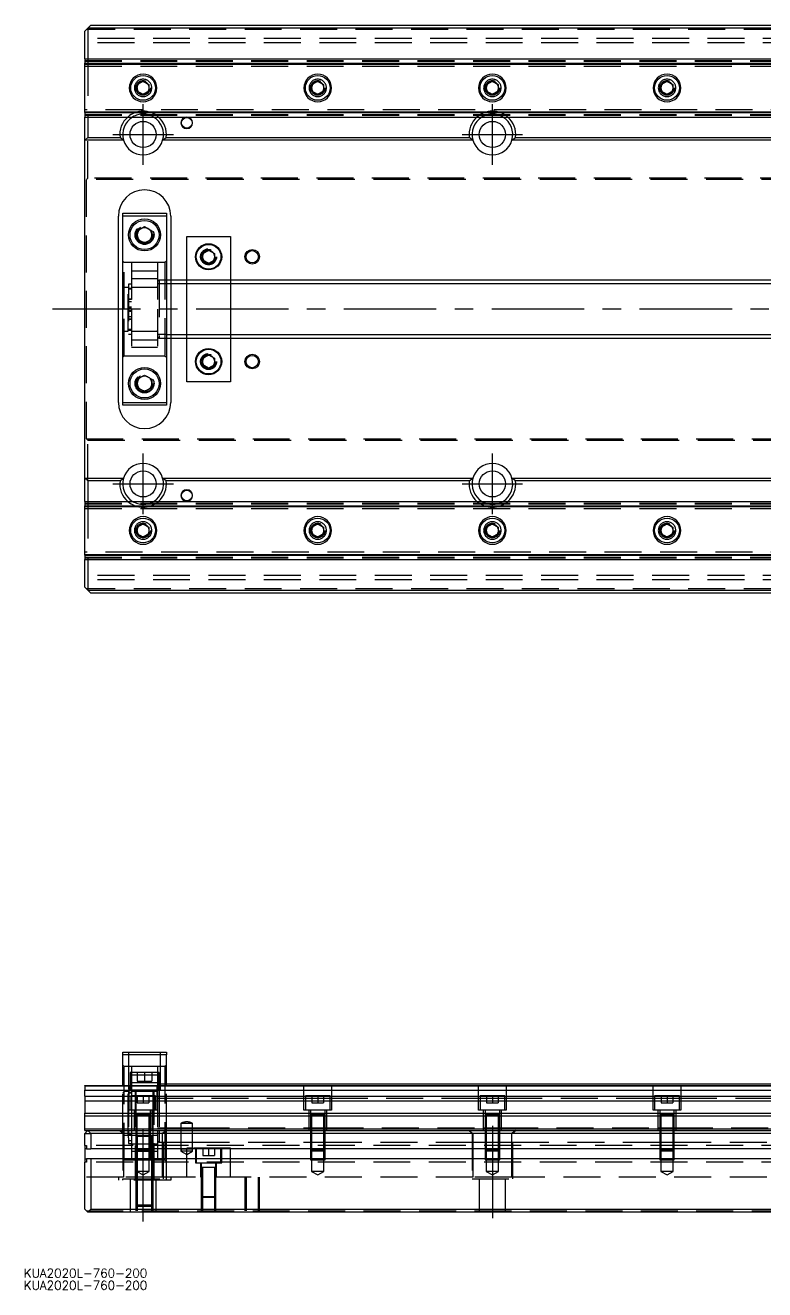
# Model space of a CAD drawing. Extents: x -20 to 1009, y -337 to 120.
# Drawn here: x -20.5 to 233.6, y -336.7 to 97.5 of the extents above; entities that cross this region are included whole.
import ezdxf

# ---------------------------------------------------------------- set-up
doc = ezdxf.new("R2010")
doc.units = 0
doc.linetypes.add('CENTER', pattern=[50.8, 31.75, -6.35, 6.35, -6.35])
doc.linetypes.add('DASHED', pattern=[19.05, 12.7, -6.35])
doc.layers.get('0').update_dxf_attribs({"linetype": 'CONTINUOUS'})
doc.layers.add('CENTER', color=1, linetype='CENTER')
doc.styles.get("Standard").update_dxf_attribs({"font": 'txt.shx', "height": 3, "bigfont": 'bigfont.shx'})

# ---------------------------------------------------------------- blocks, each defined once
blk = doc.blocks.new('*U2')
at = {"color": 7, "linetype": 'CONTINUOUS'}
blk.add_text('KUA2020L-760-200', height=3, dxfattribs=at).set_placement((-20.99, -336.75))
blk = doc.blocks.new('*U3')
at = {"color": 7, "linetype": 'CONTINUOUS'}
blk.add_text('KUA2020L-760-200', height=3, dxfattribs=at).set_placement((-20.99, -332.55))

msp = doc.modelspace()

# ---------------------------------------------------------------- linework, layer by layer
at = {"color": 7, "linetype": 'CONTINUOUS'}
for p, q in [((1, 96.5), (0, 95.5)), ((2, 97.5), (1, 96.5)), ((1, 96.5), (1, 86)), ((280, 96.5), (1, 96.5)), ((2, 97.5), (280, 97.5)), ((0, 86), (0, 95.5)), ((0, 86), (0, 84.48)), ((0, 86), (280, 86)), ((0, 84.2), (0, 84.48)), ((0, 84.48), (278.73, 84.48)), ((0, 67.8), (0, 84.2)), ((0, 84.2), (278.05, 84.2)), ((18, 77.15), (20, 78.31)), ((20, 78.31), (22, 77.15)), ((78, 77.15), (80, 78.31)), ((80, 78.31), (82, 77.15)), ((138, 77.15), (140, 78.31)), ((140, 78.31), (142, 77.15)), ((198, 77.15), (200, 78.31)), ((200, 78.31), (202, 77.15)), ((18, 74.85), (18, 77.15)), ((20, 73.69), (18, 74.85)), ((22, 74.85), (20, 73.69)), ((22, 77.15), (22, 74.85)), ((78, 74.85), (78, 77.15)), ((80, 73.69), (78, 74.85)), ((82, 74.85), (80, 73.69)), ((82, 77.15), (82, 74.85)), ((138, 74.85), (138, 77.15)), ((140, 73.69), (138, 74.85)), ((142, 74.85), (140, 73.69)), ((142, 77.15), (142, 74.85)), ((198, 74.85), (198, 77.15)), ((200, 73.69), (198, 74.85)), ((202, 74.85), (200, 73.69)), ((202, 77.15), (202, 74.85)), ((0, 67.52), (0, 67.8)), ((0, 67.8), (280, 67.8)), ((0, 67.52), (0, 66)), ((0, 67.52), (280, 67.52)), ((0, 58), (0, 66)), ((0, 66), (280, 66)), ((1, 66), (1, 59)), ((0, 58), (1, 59)), ((0, -58), (0, 58)), ((13.29, 58), (0, 58)), ((1, 59), (12.06, 59)), ((13.29, 58), (12.06, 59)), ((26.71, 58), (27.94, 59)), ((133.29, 58), (26.71, 58)), ((27.94, 59), (132.06, 59)), ((133.29, 58), (132.06, 59)), ((146.71, 58), (147.94, 59)), ((253.29, 58), (146.71, 58)), ((147.94, 59), (252.06, 59)), ((11.5, -32), (11.5, 32)), ((13, 32), (13, 33)), ((13, 33), (28, 33)), ((28, 32), (13, 32)), ((13, -32), (13, 32)), ((28, 33), (28, 32)), ((28, 32), (28, -32)), ((29.5, 32), (29.5, 10)), ((18, 26.94), (20.5, 28.39)), ((18, 24.06), (18, 26.94)), ((20.5, 28.39), (23, 26.94)), ((23, 26.94), (23, 24.06)), ((20.5, 22.61), (18, 24.06)), ((23, 24.06), (20.5, 22.61)), ((35, 25), (50, 25)), ((35, 10), (35, 25)), ((50, 25), (50, 10)), ((40.5, 19.15), (42.5, 20.31)), ((40.5, 16.85), (40.5, 19.15)), ((42.5, 20.31), (44.5, 19.15)), ((44.5, 19.15), (44.5, 16.85)), ((42.5, 15.69), (40.5, 16.85)), ((44.5, 16.85), (42.5, 15.69)), ((280, 10), (28, 10)), ((28, -10), (280, -10)), ((29.5, -10), (29.5, -32)), ((35, -25), (35, -10)), ((50, -10), (50, -25)), ((40.5, -16.85), (42.5, -15.69)), ((40.5, -19.15), (40.5, -16.85)), ((42.5, -15.69), (44.5, -16.85)), ((44.5, -16.85), (44.5, -19.15)), ((42.5, -20.31), (40.5, -19.15)), ((44.5, -19.15), (42.5, -20.31)), ((18, -24.06), (20.5, -22.61)), ((18, -26.94), (18, -24.06)), ((20.5, -22.61), (23, -24.06)), ((23, -24.06), (23, -26.94)), ((50, -25), (35, -25)), ((20.5, -28.39), (18, -26.94)), ((23, -26.94), (20.5, -28.39)), ((13, -33), (13, -32)), ((13, -32), (28, -32)), ((28, -33), (13, -33)), ((28, -32), (28, -33)), ((0, -58), (13.29, -58)), ((1, -59), (0, -58)), ((0, -66), (0, -58)), ((12.06, -59), (1, -59)), ((1, -59), (1, -66)), ((12.06, -59), (13.29, -58)), ((26.71, -58), (133.29, -58)), ((27.94, -59), (26.71, -58)), ((132.06, -59), (27.94, -59)), ((132.06, -59), (133.29, -58)), ((146.71, -58), (253.29, -58)), ((147.94, -59), (146.71, -58)), ((252.06, -59), (147.94, -59)), ((0, -66), (0, -67.52)), ((0, -66), (280, -66)), ((0, -67.8), (0, -67.52)), ((0, -67.52), (280, -67.52)), ((0, -84.2), (0, -67.8)), ((0, -67.8), (280, -67.8)), ((18, -74.85), (20, -73.69)), ((20, -73.69), (22, -74.85)), ((78, -74.85), (80, -73.69)), ((80, -73.69), (82, -74.85)), ((138, -74.85), (140, -73.69)), ((140, -73.69), (142, -74.85)), ((198, -74.85), (200, -73.69)), ((200, -73.69), (202, -74.85)), ((18, -77.15), (18, -74.85)), ((20, -78.31), (18, -77.15)), ((22, -77.15), (20, -78.31)), ((22, -74.85), (22, -77.15)), ((78, -77.15), (78, -74.85)), ((80, -78.31), (78, -77.15)), ((82, -77.15), (80, -78.31)), ((82, -74.85), (82, -77.15)), ((138, -77.15), (138, -74.85)), ((140, -78.31), (138, -77.15)), ((142, -77.15), (140, -78.31)), ((142, -74.85), (142, -77.15)), ((198, -77.15), (198, -74.85)), ((200, -78.31), (198, -77.15)), ((202, -77.15), (200, -78.31)), ((202, -74.85), (202, -77.15)), ((0, -84.48), (0, -84.2)), ((0, -84.2), (278.05, -84.2)), ((0, -84.48), (0, -86)), ((0, -84.48), (278.73, -84.48)), ((0, -95.5), (0, -86)), ((0, -86), (280, -86)), ((1, -86), (1, -96.5)), ((0, -95.5), (1, -96.5)), ((1, -96.5), (2, -97.5)), ((1, -96.5), (280, -96.5)), ((280, -97.5), (2, -97.5)), ((13, -256.12), (13, -255.12)), ((13, -255.12), (28, -255.12)), ((13, -266.62), (13, -256.12)), ((28, -256.12), (13, -256.12)), ((28, -255.12), (28, -256.12)), ((28, -266.62), (28, -256.12)), ((0, -266.78), (0, -266.62)), ((0, -266.62), (286.5, -266.62)), ((0, -266.78), (286.5, -266.78)), ((0, -266.78), (0, -268.18)), ((0, -268.18), (286.5, -268.18)), ((0, -270.26), (0, -268.18)), ((286.5, -266.12), (28, -266.12)), ((0, -270.26), (286.5, -270.26)), ((0, -270.26), (0, -271.88)), ((0, -271.88), (0, -276.17)), ((0, -271.88), (286.5, -271.88)), ((0, -276.17), (286.5, -276.17)), ((0, -277.02), (0, -276.17)), ((0, -281.52), (0, -277.02)), ((0, -277.02), (760, -277.02)), ((0, -281.52), (760, -281.52)), ((0, -282.12), (0, -281.52)), ((0, -283.12), (1, -282.12)), ((0, -282.12), (1, -282.12)), ((1, -282.12), (759, -282.12)), ((1, -282.12), (2, -283.12)), ((0, -287.27), (0, -283.12)), ((758, -283.12), (2, -283.12)), ((2, -283.12), (2, -288.42)), ((0, -287.27), (0, -288.42)), ((0, -287.27), (0.5, -287.27)), ((0, -288.42), (0, -291.82)), ((0.5, -288.42), (0, -288.42)), ((0.5, -287.27), (0.5, -288.42)), ((0.5, -288.42), (2, -288.42)), ((758, -288.42), (2, -288.42)), ((0, -291.82), (0, -292.97)), ((0, -291.82), (0.5, -291.82)), ((0.5, -292.97), (0, -292.97)), ((0, -309.12), (0, -292.97)), ((2, -291.82), (0.5, -291.82)), ((0.5, -291.82), (0.5, -292.97)), ((758, -291.82), (2, -291.82)), ((2, -291.82), (2, -309.12)), ((1, -310.12), (0, -309.12)), ((2, -309.12), (1, -310.12)), ((759, -310.12), (1, -310.12)), ((2, -309.12), (758, -309.12))]:
    msp.add_line(p, q, dxfattribs=at)
at = {"color": 3, "linetype": 'DASHED'}
for p, q in [((296.2, 96), (0.5, 96)), ((760, 93), (0, 93)), ((760, 91.5), (0, 91.5)), ((0, 85.4), (760, 85.4)), ((0, 85.15), (280, 85.15)), ((0, 84.42), (286.5, 84.42)), ((0, 83.5), (286.5, 83.5)), ((1, 86), (1, 66)), ((17.5, 76), (17.53, 76.37)), ((77.5, 76), (77.53, 76.37)), ((137.5, 76), (137.53, 76.37)), ((197.5, 76), (197.53, 76.41)), ((286.5, 68.5), (0, 68.5)), ((0, 67.58), (286.5, 67.58)), ((0, 66.85), (280, 66.85)), ((0, 66.6), (760, 66.6)), ((1, 45), (1, 59)), ((1, 45), (0.5, 44.5)), ((759.5, 44.5), (0.5, 44.5)), ((0.5, -44.5), (0.5, 44.5)), ((759, 45), (1, 45)), ((23.48, 25.86), (23.5, 25.5)), ((40, 18), (40.02, 18.3)), ((13.5, 16), (13, 16.5)), ((16, 16), (13.5, 16)), ((13.5, 0), (13.5, 16)), ((25, 16), (16, 16)), ((16, 16), (16, 0)), ((27.5, 16), (25, 16)), ((25, 16), (25, 0)), ((28, 16.5), (27.5, 16)), ((27.5, 16), (27.5, -16)), ((25, 13.02), (16, 13.02)), ((25, 10.47), (16, 10.47)), ((25.5, 10), (25, 9.5)), ((28, 8.75), (25, 8.75)), ((28, 10), (25.5, 10)), ((25.5, 10), (25.5, -10)), ((29.5, 10), (29.5, 5)), ((35, 5), (35, 10)), ((50, 10), (50, 5)), ((13.5, 7.5), (13, 7)), ((14.85, 7.5), (13.5, 7.5)), ((14.85, -7.5), (14.85, 7.5)), ((15, 7.15), (14.85, 7.15)), ((16, 8.55), (15, 8.55)), ((15, 8.55), (15, -8.55)), ((16, 7.15), (15, 7.15)), ((16, 6.9), (15, 6.9)), ((24.7, 7.5), (16, 7.5)), ((25, 7.5), (24.7, 7.5)), ((29.5, 5), (29.5, -5)), ((35, -5), (35, 5)), ((50, 5), (50, -5)), ((13.5, -16), (13.5, 0)), ((16, 3.4), (15, 3.4)), ((15, 3.4), (16, 3.4)), ((16, 2.55), (15, 2.55)), ((15, 0.85), (16, 0.85)), ((15, 0.42), (16, 0.42)), ((16, 0), (16, -16)), ((25, 0), (25, -16)), ((15, -0.43), (16, -0.43)), ((16, -0.85), (15, -0.85)), ((15, -2.55), (16, -2.55)), ((15, -3.4), (16, -3.4)), ((16, -3.4), (15, -3.4)), ((13, -7), (13.5, -7.5)), ((13.5, -7.5), (14.85, -7.5)), ((14.85, -7.15), (15, -7.15)), ((15, -6.9), (16, -6.9)), ((15, -7.15), (16, -7.15)), ((15, -8.55), (16, -8.55)), ((16, -7.5), (24.7, -7.5)), ((24.7, -7.5), (25, -7.5)), ((29.5, -5), (29.5, -10)), ((35, -10), (35, -5)), ((50, -5), (50, -10)), ((16, -10.47), (25, -10.47)), ((16, -13.03), (25, -13.03)), ((28, -8.75), (25, -8.75)), ((25, -9.5), (25.5, -10)), ((25.5, -10), (28, -10)), ((13, -16.5), (13.5, -16)), ((13.5, -16), (16, -16)), ((16, -16), (25, -16)), ((25, -16), (27.5, -16)), ((27.5, -16), (28, -16.5)), ((40, -18), (40.02, -17.7)), ((17.5, -25.5), (17.52, -25.15)), ((0.5, -44.5), (759.5, -44.5)), ((0.5, -44.5), (1, -45)), ((1, -59), (1, -45)), ((1, -45), (759, -45)), ((0, -66.6), (760, -66.6)), ((0, -66.85), (280, -66.85)), ((0, -67.58), (286.5, -67.58)), ((0, -68.5), (286.5, -68.5)), ((1, -66), (1, -86)), ((17.5, -76), (17.53, -75.59)), ((77.5, -76), (77.53, -75.59)), ((137.5, -76), (137.53, -75.59)), ((197.5, -76), (197.53, -75.59)), ((286.5, -83.5), (0, -83.5)), ((0, -84.42), (286.5, -84.42)), ((0, -85.15), (280, -85.15)), ((0, -85.4), (760, -85.4)), ((760, -91.5), (0, -91.5)), ((760, -93), (0, -93)), ((296.2, -96), (0.5, -96)), ((15, -255.12), (15, -268.12)), ((26, -268.12), (26, -255.12)), ((13.5, -260.12), (13, -259.62)), ((16, -260.12), (13.5, -260.12)), ((13.5, -292.12), (13.5, -260.12)), ((25, -260.12), (16, -260.12)), ((16, -260.12), (16, -262.12)), ((27.5, -260.12), (25, -260.12)), ((25, -260.12), (25, -262.12)), ((28, -259.62), (27.5, -260.12)), ((27.5, -260.12), (27.5, -292.12)), ((15.5, -262.12), (15.5, -266.62)), ((25.5, -262.12), (15.5, -262.12)), ((16, -262.12), (16, -266.62)), ((25, -263.09), (16, -263.09)), ((18, -262.12), (18, -265.12)), ((20.5, -262.12), (20.5, -265.12)), ((23, -262.12), (23, -265.12)), ((25, -262.12), (25, -266.62)), ((25.5, -266.62), (25.5, -262.12)), ((13, -282.12), (13, -266.62)), ((13.5, -268.62), (13, -269.12)), ((14.85, -268.62), (13.5, -268.62)), ((14.85, -282.12), (14.85, -268.62)), ((15, -268.97), (14.85, -268.97)), ((15.25, -267.02), (15, -267.02)), ((15, -268.12), (26, -268.12)), ((15, -268.12), (15, -282.12)), ((15.25, -268.97), (15, -268.97)), ((16, -269.22), (15, -269.22)), ((15.25, -275.12), (15.25, -266.62)), ((15.5, -267.02), (15.25, -267.02)), ((16, -268.97), (15.25, -268.97)), ((15.5, -266.62), (15.5, -268.12)), ((16, -267.02), (15.5, -267.02)), ((25, -265.64), (16, -265.64)), ((16, -266.62), (16, -268.12)), ((16, -268.12), (16, -270.12)), ((17.5, -268.62), (16, -268.62)), ((17.25, -268.12), (17.25, -299.12)), ((17.5, -268.12), (17.5, -270.12)), ((23.5, -268.62), (17.5, -268.62)), ((18, -265.12), (20.5, -265.12)), ((20.5, -265.12), (23, -265.12)), ((23.5, -270.12), (23.5, -268.12)), ((24.7, -268.62), (23.5, -268.62)), ((23.75, -299.12), (23.75, -268.12)), ((25, -268.62), (24.7, -268.62)), ((24.75, -266.62), (24.75, -275.12)), ((25.5, -266.12), (25, -266.62)), ((25, -266.62), (25, -268.12)), ((25, -268.12), (25, -282.12)), ((28, -266.12), (25.5, -266.12)), ((25.5, -268.12), (25.5, -266.62)), ((25.5, -268.12), (25.5, -282.12)), ((28, -282.12), (28, -266.62)), ((75.25, -275.12), (75.25, -266.62)), ((84.75, -266.62), (84.75, -275.12)), ((135.25, -275.12), (135.25, -266.62)), ((144.75, -266.62), (144.75, -275.12)), ((195.25, -275.12), (195.25, -266.62)), ((204.75, -266.62), (204.75, -275.12)), ((15.75, -270.12), (15.75, -275.12)), ((24.25, -270.12), (15.75, -270.12)), ((16, -270.12), (16, -275.12)), ((17.5, -270.12), (17.5, -275.12)), ((18, -270.12), (18, -272.62)), ((18, -272.62), (20, -272.62)), ((20, -270.12), (20, -272.62)), ((20, -272.62), (22, -272.62)), ((22, -270.12), (22, -272.62)), ((23.5, -275.12), (23.5, -270.12)), ((24.25, -275.12), (24.25, -270.12)), ((28, -271.12), (25, -271.12)), ((75.25, -271.12), (28, -271.12)), ((75.75, -271.12), (75.25, -271.12)), ((75.75, -270.12), (75.75, -275.12)), ((84.25, -270.12), (75.75, -270.12)), ((84.25, -271.12), (75.75, -271.12)), ((78, -270.12), (78, -272.62)), ((78, -272.62), (80, -272.62)), ((80, -270.12), (80, -272.62)), ((80, -272.62), (82, -272.62)), ((82, -270.12), (82, -272.62)), ((84.25, -275.12), (84.25, -270.12)), ((84.75, -271.12), (84.25, -271.12)), ((135.25, -271.12), (84.75, -271.12)), ((135.75, -271.12), (135.25, -271.12)), ((135.75, -270.12), (135.75, -275.12)), ((144.25, -270.12), (135.75, -270.12)), ((144.25, -271.12), (135.75, -271.12)), ((138, -270.12), (138, -272.62)), ((138, -272.62), (140, -272.62)), ((140, -270.12), (140, -272.62)), ((140, -272.62), (142, -272.62)), ((142, -270.12), (142, -272.62)), ((144.25, -275.12), (144.25, -270.12)), ((144.75, -271.12), (144.25, -271.12)), ((195.25, -271.12), (144.75, -271.12)), ((195.75, -271.12), (195.25, -271.12)), ((195.75, -270.12), (195.75, -275.12)), ((204.25, -270.12), (195.75, -270.12)), ((204.25, -271.12), (195.75, -271.12)), ((198, -270.12), (198, -272.62)), ((198, -272.62), (200, -272.62)), ((200, -270.12), (200, -272.62)), ((200, -272.62), (202, -272.62)), ((202, -270.12), (202, -272.62)), ((204.25, -275.12), (204.25, -270.12)), ((204.75, -271.12), (204.25, -271.12)), ((255.25, -271.12), (204.75, -271.12)), ((24.75, -275.12), (15.25, -275.12)), ((16, -275.12), (16, -282.12)), ((17, -282.12), (17, -275.12)), ((17.5, -275.12), (17.5, -276.72)), ((17.5, -276.71), (17.5, -276.72)), ((22.5, -276.72), (17.5, -276.72)), ((22.5, -276.72), (17.5, -276.72)), ((17.5, -276.72), (17.5, -282.12)), ((17.5, -276.72), (17.5, -276.72)), ((17.9, -276.72), (17.9, -282.12)), ((22.1, -282.12), (22.1, -276.72)), ((22.5, -276.72), (22.5, -275.12)), ((22.5, -276.72), (22.5, -276.71)), ((22.5, -282.12), (22.5, -276.72)), ((22.5, -276.72), (22.5, -276.72)), ((23, -275.12), (23, -282.12)), ((23.5, -282.12), (23.5, -275.12)), ((84.75, -275.12), (75.25, -275.12)), ((77, -282.12), (77, -275.12)), ((77.5, -275.12), (77.5, -276.72)), ((77.5, -276.71), (77.5, -276.72)), ((82.5, -276.72), (77.5, -276.72)), ((82.5, -276.72), (77.5, -276.72)), ((82.5, -276.72), (77.5, -276.72)), ((77.5, -276.72), (77.5, -282.12)), ((77.5, -276.72), (77.5, -276.72)), ((77.9, -276.72), (77.9, -282.12)), ((82.1, -282.12), (82.1, -276.72)), ((82.5, -276.72), (82.5, -275.12)), ((82.5, -276.72), (82.5, -276.71)), ((82.5, -282.12), (82.5, -276.72)), ((82.5, -276.72), (82.5, -276.72)), ((83, -275.12), (83, -282.12)), ((144.75, -275.12), (135.25, -275.12)), ((137, -282.12), (137, -275.12)), ((137.5, -275.12), (137.5, -276.72)), ((137.5, -276.71), (137.5, -276.72)), ((142.5, -276.72), (137.5, -276.72)), ((137.5, -276.72), (137.5, -282.12)), ((137.5, -276.72), (137.5, -276.72)), ((137.9, -276.72), (137.9, -282.12)), ((142.1, -282.12), (142.1, -276.72)), ((142.5, -276.72), (142.5, -275.12)), ((142.5, -276.72), (142.5, -276.71)), ((142.5, -282.12), (142.5, -276.72)), ((142.5, -276.72), (142.5, -276.72)), ((143, -275.12), (143, -282.12)), ((204.75, -275.12), (195.25, -275.12)), ((197, -282.12), (197, -275.12)), ((197.5, -275.12), (197.5, -276.72)), ((197.5, -276.71), (197.5, -276.72)), ((202.5, -276.72), (197.5, -276.72)), ((202.5, -276.72), (197.5, -276.72)), ((197.5, -276.72), (197.5, -282.12)), ((197.5, -276.72), (197.5, -276.72)), ((197.9, -276.72), (197.9, -282.12)), ((202.1, -282.12), (202.1, -276.72)), ((202.5, -276.72), (202.5, -275.12)), ((202.5, -276.72), (202.5, -276.71)), ((202.5, -282.12), (202.5, -276.72)), ((202.5, -276.72), (202.5, -276.72)), ((203, -275.12), (203, -282.12)), ((12, -282.12), (13, -283.12)), ((12.06, -282.12), (13.29, -283.12)), ((13, -282.89), (13, -282.12)), ((14.85, -283.62), (14.85, -282.12)), ((15, -282.12), (15, -282.99)), ((16, -282.12), (16, -288.42)), ((17.5, -282.12), (17.5, -288.42)), ((17.5, -282.12), (17.5, -288.42)), ((17.9, -282.12), (17.9, -288.42)), ((22.1, -288.42), (22.1, -282.12)), ((22.5, -288.42), (22.5, -282.12)), ((22.5, -288.42), (22.5, -282.12)), ((23.5, -284.12), (23.5, -282.12)), ((25, -281.12), (28, -281.12)), ((25, -282.12), (25, -288.42)), ((25.5, -282.12), (25.5, -286.12)), ((27.94, -282.12), (26.71, -283.12)), ((27, -283.12), (28, -282.12)), ((28, -281.12), (33, -281.12)), ((28, -288.42), (28, -282.12)), ((33, -279.62), (33, -282.12)), ((37, -279.62), (33, -279.62)), ((33, -281.12), (37, -281.12)), ((33, -282.12), (33, -288.42)), ((35.06, -279.12), (34.94, -279.12)), ((37, -282.12), (37, -279.62)), ((37, -281.12), (77, -281.12)), ((37, -288.42), (37, -282.12)), ((77, -281.12), (77.5, -281.12)), ((77.5, -281.12), (77.9, -281.12)), ((77.5, -282.12), (77.5, -288.42)), ((77.5, -282.12), (77.5, -288.42)), ((77.9, -281.12), (82.1, -281.12)), ((77.9, -282.12), (77.9, -288.42)), ((82.1, -281.12), (82.5, -281.12)), ((82.1, -288.42), (82.1, -282.12)), ((82.5, -281.12), (83, -281.12)), ((82.5, -288.42), (82.5, -282.12)), ((82.5, -288.42), (82.5, -282.12)), ((83, -281.12), (137, -281.12)), ((132, -282.12), (133, -283.12)), ((132.06, -282.12), (133.29, -283.12)), ((137, -281.12), (137.5, -281.12)), ((137.5, -281.12), (137.9, -281.12)), ((137.5, -282.12), (137.5, -288.42)), ((137.5, -282.12), (137.5, -288.42)), ((137.9, -281.12), (142.1, -281.12)), ((137.9, -282.12), (137.9, -288.42)), ((142.1, -281.12), (142.5, -281.12)), ((142.1, -288.42), (142.1, -282.12)), ((142.5, -281.12), (143, -281.12)), ((142.5, -288.42), (142.5, -282.12)), ((142.5, -288.42), (142.5, -282.12)), ((143, -281.12), (197, -281.12)), ((147.94, -282.12), (146.71, -283.12)), ((147, -283.12), (148, -282.12)), ((197, -281.12), (197.5, -281.12)), ((197.5, -281.12), (197.9, -281.12)), ((197.5, -282.12), (197.5, -288.42)), ((197.5, -282.12), (197.5, -288.42)), ((197.9, -281.12), (202.1, -281.12)), ((197.9, -282.12), (197.9, -288.42)), ((202.1, -281.12), (202.5, -281.12)), ((202.1, -288.42), (202.1, -282.12)), ((202.5, -281.12), (203, -281.12)), ((202.5, -288.42), (202.5, -282.12)), ((202.5, -288.42), (202.5, -282.12)), ((203, -281.12), (243, -281.12)), ((0, -283.12), (2, -283.12)), ((13, -283.12), (13, -282.89)), ((13, -283.12), (13.29, -283.41)), ((13, -283.12), (13, -298.62)), ((13.29, -283.12), (13.29, -288.42)), ((13.29, -283.41), (13.5, -283.62)), ((13.5, -283.62), (14.85, -283.62)), ((14.85, -283.27), (15, -283.27)), ((15, -284.56), (15, -282.99)), ((15, -283.01), (16, -283.01)), ((15, -283.01), (16, -283.01)), ((15, -283.27), (16, -283.27)), ((16, -283.8), (15, -283.8)), ((15, -284.56), (15, -286.31)), ((15, -285.5), (16, -285.5)), ((15, -286.31), (15, -286.51)), ((15, -286.51), (16, -286.51)), ((16, -283.62), (17.5, -283.62)), ((16, -286.59), (17.5, -286.59)), ((17.5, -283.62), (17.9, -283.62)), ((17.9, -284.12), (17.5, -284.12)), ((23.5, -284.12), (17.5, -284.12)), ((17.5, -286.59), (17.9, -286.59)), ((17.9, -283.62), (22.1, -283.62)), ((22.1, -284.12), (17.9, -284.12)), ((17.9, -286.59), (18, -286.59)), ((18, -284.12), (18, -288.42)), ((18, -286.59), (22.1, -286.59)), ((22.1, -283.62), (22.5, -283.62)), ((22.5, -284.12), (22.1, -284.12)), ((22.1, -286.59), (22.5, -286.59)), ((22.5, -283.62), (23.5, -283.62)), ((23.5, -284.12), (22.5, -284.12)), ((22.5, -286.59), (23, -286.59)), ((23, -288.42), (23, -284.12)), ((23, -286.59), (23.5, -286.59)), ((23.5, -283.62), (24.7, -283.62)), ((23.5, -284.12), (23.5, -284.11)), ((23.5, -288.42), (23.5, -284.12)), ((23.5, -284.12), (23.5, -284.12)), ((23.5, -286.59), (25, -286.59)), ((24.7, -283.62), (25, -283.62)), ((25, -285.62), (25.5, -286.12)), ((25.5, -286.12), (26.71, -286.12)), ((26.71, -288.42), (26.71, -283.12)), ((26.71, -286.12), (28, -286.12)), ((27, -298.62), (27, -283.12)), ((28, -286.12), (33, -286.12)), ((33, -286.12), (37, -286.12)), ((37, -286.12), (77.5, -286.12)), ((77.5, -286.12), (77.9, -286.12)), ((77.9, -286.12), (82.1, -286.12)), ((82.1, -286.12), (82.5, -286.12)), ((82.5, -286.12), (133.29, -286.12)), ((133, -283.12), (133, -298.62)), ((133.29, -283.12), (133.29, -288.42)), ((133.29, -286.12), (137.5, -286.12)), ((137.5, -286.12), (137.9, -286.12)), ((137.9, -286.12), (142.1, -286.12)), ((142.1, -286.12), (142.5, -286.12)), ((142.5, -286.12), (146.71, -286.12)), ((146.71, -288.42), (146.71, -283.12)), ((146.71, -286.12), (197.5, -286.12)), ((147, -298.62), (147, -283.12)), ((197.5, -286.12), (197.9, -286.12)), ((197.9, -286.12), (202.1, -286.12)), ((202.1, -286.12), (202.5, -286.12)), ((202.5, -286.12), (243, -286.12)), ((759.5, -287.27), (0.5, -287.27)), ((13.29, -288.42), (13.29, -291.82)), ((16, -288.42), (16, -291.82)), ((16, -289.14), (25, -289.14)), ((17.5, -288.42), (17.5, -288.72)), ((17.5, -288.42), (17.5, -288.72)), ((17.5, -288.72), (17.9, -289.12)), ((17.5, -288.72), (17.5, -291.82)), ((17.5, -288.72), (22.5, -288.72)), ((17.9, -288.42), (17.9, -289.12)), ((17.9, -289.12), (17.9, -292.12)), ((22.1, -289.12), (17.9, -289.12)), ((18, -288.42), (18, -289.12)), ((18, -289.12), (18, -291.82)), ((22.1, -289.12), (22.1, -288.42)), ((22.1, -289.12), (22.5, -288.72)), ((22.1, -292.12), (22.1, -289.12)), ((22.5, -288.72), (22.5, -288.42)), ((22.5, -288.72), (22.5, -288.42)), ((22.5, -291.82), (22.5, -288.72)), ((23, -291.82), (23, -288.42)), ((23.5, -291.82), (23.5, -288.42)), ((25, -288.42), (25, -291.82)), ((26.71, -291.82), (26.71, -288.42)), ((28, -291.82), (28, -288.42)), ((33, -288.42), (33, -288.49)), ((33, -288.49), (33, -289.12)), ((33, -288.49), (33.17, -289.12)), ((37, -288.49), (33, -288.49)), ((33, -289.12), (35, -290.27)), ((37, -289.12), (33, -289.12)), ((37, -288.12), (35, -288.12)), ((35, -288.42), (35, -288.12)), ((35, -289.12), (35, -288.42)), ((35, -291.82), (35, -289.12)), ((35, -290.27), (37, -289.12)), ((36.83, -289.12), (37, -288.49)), ((50, -288.12), (37, -288.12)), ((37, -288.49), (37, -288.42)), ((37, -289.12), (37, -288.49)), ((38, -288.12), (38, -293.12)), ((38.25, -288.12), (38.25, -288.42)), ((38.25, -288.42), (38.25, -291.82)), ((40.5, -288.12), (40.5, -290.62)), ((40.5, -290.62), (42.5, -290.62)), ((42.5, -288.12), (42.5, -290.62)), ((42.5, -290.62), (44.5, -290.62)), ((44.5, -288.12), (44.5, -290.62)), ((46.75, -288.42), (46.75, -288.12)), ((46.75, -291.82), (46.75, -288.42)), ((47, -293.12), (47, -288.12)), ((50, -288.42), (50, -288.12)), ((50, -291.82), (50, -288.42)), ((77.5, -288.42), (77.5, -288.72)), ((77.5, -288.42), (77.5, -288.72)), ((77.5, -288.72), (77.9, -289.12)), ((77.5, -288.72), (77.5, -291.82)), ((77.5, -288.72), (82.5, -288.72)), ((77.9, -288.42), (77.9, -289.12)), ((77.9, -289.12), (77.9, -292.12)), ((82.1, -289.12), (77.9, -289.12)), ((82.1, -289.12), (82.1, -288.42)), ((82.1, -289.12), (82.5, -288.72)), ((82.1, -292.12), (82.1, -289.12)), ((82.5, -288.72), (82.5, -288.42)), ((82.5, -288.72), (82.5, -288.42)), ((82.5, -291.82), (82.5, -288.72)), ((133.29, -288.42), (133.29, -291.82)), ((137.5, -288.42), (137.5, -288.72)), ((137.5, -288.42), (137.5, -288.72)), ((137.5, -288.72), (137.9, -289.12)), ((137.5, -288.72), (137.5, -291.82)), ((137.5, -288.72), (142.5, -288.72)), ((137.9, -288.42), (137.9, -289.12)), ((137.9, -289.12), (137.9, -292.12)), ((142.1, -289.12), (137.9, -289.12)), ((142.1, -289.12), (142.1, -288.42)), ((142.1, -289.12), (142.5, -288.72)), ((142.1, -292.12), (142.1, -289.12)), ((142.5, -288.72), (142.5, -288.42)), ((142.5, -288.72), (142.5, -288.42)), ((142.5, -291.82), (142.5, -288.72)), ((146.71, -291.82), (146.71, -288.42)), ((197.5, -288.42), (197.5, -288.72)), ((197.5, -288.42), (197.5, -288.72)), ((197.5, -288.72), (197.9, -289.12)), ((197.5, -288.72), (197.5, -291.82)), ((197.5, -288.72), (202.5, -288.72)), ((197.9, -288.42), (197.9, -289.12)), ((197.9, -289.12), (197.9, -292.12)), ((202.1, -289.12), (197.9, -289.12)), ((202.1, -289.12), (202.1, -288.42)), ((202.1, -289.12), (202.5, -288.72)), ((202.1, -292.12), (202.1, -289.12)), ((202.5, -288.72), (202.5, -288.42)), ((202.5, -288.72), (202.5, -288.42)), ((202.5, -291.82), (202.5, -288.72)), ((759.5, -292.97), (0.5, -292.97)), ((13, -292.62), (13.5, -292.12)), ((13.29, -291.82), (13.29, -298.12)), ((13.5, -292.12), (16, -292.12)), ((16, -291.82), (16, -292.12)), ((16, -292.12), (17.5, -292.12)), ((17.5, -291.82), (17.5, -292.12)), ((17.5, -292.12), (17.5, -298.12)), ((17.5, -292.12), (22.5, -292.12)), ((17.9, -292.12), (17.9, -296.12)), ((18, -291.82), (18, -292.12)), ((18, -292.12), (18, -298.12)), ((22.1, -296.12), (22.1, -292.12)), ((22.5, -292.12), (22.5, -291.82)), ((22.5, -292.12), (23, -292.12)), ((23, -298.12), (23, -291.82)), ((23, -292.12), (23.5, -292.12)), ((23.5, -298.12), (23.5, -291.82)), ((23.5, -292.12), (25, -292.12)), ((25, -291.82), (25, -292.12)), ((25, -292.12), (27.5, -292.12)), ((26.71, -298.12), (26.71, -291.82)), ((27.5, -292.12), (28, -292.62)), ((28, -299.12), (28, -291.82)), ((35, -298.12), (35, -291.82)), ((38, -293.12), (47, -293.12)), ((38.25, -291.82), (38.25, -293.12)), ((39.75, -293.12), (39.75, -298.12)), ((40, -293.12), (40, -294.72)), ((40, -294.71), (40, -294.72)), ((40, -294.72), (40, -294.72)), ((40, -294.72), (40, -298.12)), ((45, -294.72), (40, -294.72)), ((45, -294.72), (40, -294.72)), ((40.4, -294.72), (40.4, -298.12)), ((44.6, -298.12), (44.6, -294.72)), ((45, -294.72), (45, -293.12)), ((45, -294.72), (45, -294.71)), ((45, -294.72), (45, -294.72)), ((45, -298.12), (45, -294.72)), ((45.25, -298.12), (45.25, -293.12)), ((46.75, -293.12), (46.75, -291.82)), ((50, -298.12), (50, -291.82)), ((77.5, -291.82), (77.5, -292.12)), ((77.5, -292.12), (82.5, -292.12)), ((77.9, -292.12), (77.9, -296.12)), ((82.1, -296.12), (82.1, -292.12)), ((82.5, -292.12), (82.5, -291.82)), ((133.29, -291.82), (133.29, -298.12)), ((137.5, -291.82), (137.5, -292.12)), ((137.5, -292.12), (142.5, -292.12)), ((137.9, -292.12), (137.9, -296.12)), ((142.1, -296.12), (142.1, -292.12)), ((142.5, -292.12), (142.5, -291.82)), ((146.71, -298.12), (146.71, -291.82)), ((197.5, -291.82), (197.5, -292.12)), ((197.5, -292.12), (202.5, -292.12)), ((197.9, -292.12), (197.9, -296.12)), ((202.1, -296.12), (202.1, -292.12)), ((202.5, -292.12), (202.5, -291.82)), ((13.29, -298.12), (0, -298.12)), ((11.5, -298.12), (11.5, -299.12)), ((29.5, -299.12), (11.5, -299.12)), ((13, -299.12), (13, -298.62)), ((13, -298.62), (27, -298.62)), ((26.71, -298.12), (13.29, -298.12)), ((15.5, -298.62), (15.5, -310.12)), ((17.5, -298.12), (17.5, -299.12)), ((17.5, -299.12), (17.5, -307.62)), ((17.5, -299.12), (17.5, -307.62)), ((17.9, -296.12), (20, -297.33)), ((22.1, -296.12), (17.9, -296.12)), ((18, -298.12), (18, -299.12)), ((18, -299.12), (18, -308.12)), ((20, -297.33), (22.1, -296.12)), ((23, -299.12), (23, -298.12)), ((23, -308.12), (23, -299.12)), ((23.5, -299.12), (23.5, -298.12)), ((23.5, -307.62), (23.5, -299.12)), ((23.5, -307.62), (23.5, -299.12)), ((24.5, -310.12), (24.5, -298.62)), ((133.29, -298.12), (26.71, -298.12)), ((29.5, -298.12), (29.5, -299.12)), ((40, -298.12), (40, -304.72)), ((40, -298.12), (40, -304.72)), ((40.4, -298.12), (40.4, -305.12)), ((44.6, -305.12), (44.6, -298.12)), ((45, -304.72), (45, -298.12)), ((45, -304.72), (45, -298.12)), ((55, -298.12), (55, -309.62)), ((55.4, -298.12), (55.4, -309.62)), ((59.6, -309.62), (59.6, -298.12)), ((60, -309.62), (60, -298.12)), ((77.9, -296.12), (80, -297.33)), ((82.1, -296.12), (77.9, -296.12)), ((80, -297.33), (82.1, -296.12)), ((133, -298.62), (147, -298.62)), ((146.71, -298.12), (133.29, -298.12)), ((135.5, -298.62), (135.5, -310.12)), ((137.9, -296.12), (140, -297.33)), ((142.1, -296.12), (137.9, -296.12)), ((140, -297.33), (142.1, -296.12)), ((144.5, -310.12), (144.5, -298.62)), ((253.29, -298.12), (146.71, -298.12)), ((197.9, -296.12), (200, -297.33)), ((202.1, -296.12), (197.9, -296.12)), ((200, -297.33), (202.1, -296.12)), ((17.5, -307.62), (18, -308.12)), ((17.5, -307.62), (17.5, -309.62)), ((17.5, -307.62), (23.5, -307.62)), ((18, -308.12), (18, -309.62)), ((23, -308.12), (18, -308.12)), ((23, -308.12), (23.5, -307.62)), ((23, -309.62), (23, -308.12)), ((23.5, -309.62), (23.5, -307.62)), ((40, -304.72), (40.4, -305.12)), ((40, -304.72), (45, -304.72)), ((40, -304.72), (40, -309.62)), ((44.6, -305.12), (40.4, -305.12)), ((40.4, -305.12), (40.4, -309.62)), ((44.6, -305.12), (45, -304.72)), ((44.6, -309.62), (44.6, -305.12)), ((45, -309.62), (45, -304.72)), ((0.5, -309.62), (759.5, -309.62))]:
    msp.add_line(p, q, dxfattribs=at)
at = {"color": 3, "linetype": 'CONTINUOUS'}
for p, q in [((280, 8.75), (28, 8.75)), ((28, -8.75), (280, -8.75))]:
    msp.add_line(p, q, dxfattribs=at)
at = {"color": 7, "linetype": 'CONTINUOUS'}
for centre, radius in [((20, 76), 4.25), ((80, 76), 4.25), ((140, 76), 4.25), ((200, 76), 4.25), ((20, 60), 4.5), ((140, 60), 4.5), ((20.5, 25.5), 5.5), ((20.5, 25.5), 5), ((42.5, 18), 4.5), ((42.5, 18), 4.25), ((57.5, 18), 2.1), ((42.5, -18), 4.5), ((42.5, -18), 4.25), ((57.5, -18), 2.1), ((20.5, -25.5), 5.5), ((20.5, -25.5), 5), ((20, -60), 4.5), ((140, -60), 4.5), ((20, -76), 4.25), ((80, -76), 4.25), ((140, -76), 4.25), ((200, -76), 4.25)]:
    msp.add_circle(centre, radius, dxfattribs=at)
at = {"color": 3, "linetype": 'DASHED'}
for centre, radius in [((20, 76), 2.5), ((80, 76), 2.5), ((140, 76), 2.5), ((200, 76), 2.5), ((20.5, 25.5), 3.25), ((20.5, 25.5), 3), ((42.5, 18), 2.75), ((42.5, 18), 2.5), ((42.5, -18), 2.75), ((42.5, -18), 2.5), ((20.5, -25.5), 3.25), ((20.5, -25.5), 3), ((20, -76), 2.5), ((80, -76), 2.5), ((140, -76), 2.5), ((200, -76), 2.5)]:
    msp.add_circle(centre, radius, dxfattribs=at)
at = {"color": 3, "linetype": 'CONTINUOUS'}
for centre, radius in [((35, 64), 1.83), ((57.5, 18), 2.5), ((57.5, -18), 2.5), ((35, -64), 1.83)]:
    msp.add_circle(centre, radius, dxfattribs=at)
at = {"color": 7, "linetype": 'CONTINUOUS'}
for centre, radius, start, end in [((20, 76), 4.75, 0, 180), ((80, 76), 4.75, 0, 180), ((140, 76), 4.75, 0, 180), ((200, 76), 4.75, 0, 180), ((20, 76), 4.75, 180, 0), ((80, 76), 4.75, 180, 0), ((140, 76), 4.75, 180, 0), ((200, 76), 4.75, 180, 0), ((20, 60), 8, 131.4096, 187.1808), ((20, 60), 7, 121.0027, 196.6015), ((20, 60), 7, 343.3985, 58.9973), ((20, 60), 8, 352.8192, 48.5904), ((35, 64), 2, 180, 90), ((35, 64), 2, 90, 180), ((140, 60), 8, 131.4096, 187.1808), ((140, 60), 7, 121.0027, 196.6015), ((140, 60), 7, 343.3985, 58.9973), ((140, 60), 8, 352.8192, 48.5904), ((20, 60), 7, 196.6015, 343.3985), ((140, 60), 7, 196.6015, 343.3985), ((20.5, 32), 9, 0, 180), ((20.5, -32), 9, 180, 0), ((20, -60), 7, 16.6015, 163.3985), ((140, -60), 7, 16.6015, 163.3985), ((20, -60), 8, 172.8192, 228.5904), ((20, -60), 7, 163.3985, 238.9973), ((20, -60), 7, 301.0027, 16.6015), ((20, -60), 8, 311.4096, 7.1808), ((140, -60), 8, 172.8192, 228.5904), ((140, -60), 7, 163.3985, 238.9973), ((140, -60), 7, 301.0027, 16.6015), ((140, -60), 8, 311.4096, 7.1808), ((35, -64), 2, 270, 180), ((35, -64), 2, 180, 270), ((20, -76), 4.75, 0, 180), ((80, -76), 4.75, 0, 180), ((140, -76), 4.75, 0, 180), ((200, -76), 4.75, 0, 180), ((20, -76), 4.75, 180, 0), ((80, -76), 4.75, 180, 0), ((140, -76), 4.75, 180, 0), ((200, -76), 4.75, 180, 0)]:
    msp.add_arc(centre, radius, start, end, dxfattribs=at)
at = {"color": 3, "linetype": 'DASHED'}
for centre, radius, start, end in [((20, 76), 3, 0, 180), ((80, 76), 3, 0, 180), ((140, 76), 3, 0, 180), ((200, 76), 3, 0, 180), ((20, 76), 3, 180, 0), ((20, 76), 2.1, 162.2472, 180), ((20, 76), 2.1, 180, 197.7528), ((20, 76), 2.1, 137.7528, 162.2472), ((20, 76), 2.1, 197.7528, 222.2472), ((20, 76), 2.1, 102.2472, 137.7528), ((20, 76), 2.1, 222.2472, 257.7528), ((20, 76), 2.1, 77.7528, 102.2472), ((20, 76), 2.1, 257.7528, 282.2472), ((20, 76), 2.1, 42.2472, 77.7528), ((20, 76), 2.1, 282.2472, 317.7528), ((20, 76), 2.1, 17.7528, 42.2472), ((20, 76), 2.1, 317.7528, 342.2472), ((20, 76), 2.1, 342.2472, 17.7528), ((80, 76), 3, 180, 0), ((80, 76), 2.1, 162.2472, 180), ((80, 76), 2.1, 180, 197.7528), ((80, 76), 2.1, 137.7528, 162.2472), ((80, 76), 2.1, 197.7528, 222.2472), ((80, 76), 2.1, 102.2472, 137.7528), ((80, 76), 2.1, 222.2472, 257.7528), ((80, 76), 2.1, 77.7528, 102.2472), ((80, 76), 2.1, 257.7528, 282.2472), ((80, 76), 2.1, 42.2472, 77.7528), ((80, 76), 2.1, 282.2472, 317.7528), ((80, 76), 2.1, 17.7528, 42.2472), ((80, 76), 2.1, 317.7528, 342.2472), ((80, 76), 2.1, 342.2472, 17.7528), ((140, 76), 3, 180, 0), ((140, 76), 2.1, 162.2472, 180), ((140, 76), 2.1, 180, 197.7528), ((140, 76), 2.1, 137.7528, 162.2472), ((140, 76), 2.1, 197.7528, 222.2472), ((140, 76), 2.1, 102.2472, 137.7528), ((140, 76), 2.1, 222.2472, 257.7528), ((140, 76), 2.1, 77.7528, 102.2472), ((140, 76), 2.1, 257.7528, 282.2472), ((140, 76), 2.1, 42.2472, 77.7528), ((140, 76), 2.1, 282.2472, 317.7528), ((140, 76), 2.1, 17.7528, 42.2472), ((140, 76), 2.1, 317.7528, 342.2472), ((140, 76), 2.1, 342.2472, 17.7528), ((200, 76), 3, 180, 0), ((200, 76), 2.1, 162.2472, 180), ((200, 76), 2.1, 180, 197.7528), ((200, 76), 2.1, 137.7528, 162.2472), ((200, 76), 2.1, 197.7528, 222.2472), ((200, 76), 2.1, 102.2472, 137.7528), ((200, 76), 2.1, 222.2472, 257.7528), ((200, 76), 2.1, 77.7528, 102.2472), ((200, 76), 2.1, 257.7528, 282.2472), ((200, 76), 2.1, 42.2472, 77.7528), ((200, 76), 2.1, 282.2472, 317.7528), ((200, 76), 2.1, 17.7528, 42.2472), ((200, 76), 2.1, 317.7528, 342.2472), ((200, 76), 2.1, 342.2472, 17.7528), ((20, 60), 8, 48.5904, 131.4096), ((20, 60), 7, 58.9973, 121.0027), ((140, 60), 8, 48.5904, 131.4096), ((140, 60), 7, 58.9973, 121.0027), ((20.5, 25.5), 2.5, 120, 180), ((20.5, 25.5), 2.5, 60, 120), ((20.5, 25.5), 2.5, 0, 60), ((20.5, 25.5), 2.5, 180, 240), ((20.5, 25.5), 2.5, 240, 300), ((20.5, 25.5), 2.5, 300, 0), ((42.5, 18), 2.1, 162.2472, 180), ((42.5, 18), 2.1, 180, 197.7528), ((42.5, 18), 2.1, 137.7528, 162.2472), ((42.5, 18), 2.1, 102.2472, 137.7528), ((42.5, 18), 2.1, 77.7528, 102.2472), ((42.5, 18), 2.1, 42.2472, 77.7528), ((42.5, 18), 2.1, 17.7528, 42.2472), ((42.5, 18), 2.1, 342.2472, 17.7528), ((42.5, 18), 2.1, 197.7528, 222.2472), ((42.5, 18), 2.1, 222.2472, 257.7528), ((42.5, 18), 2.1, 257.7528, 282.2472), ((42.5, 18), 2.1, 282.2472, 317.7528), ((42.5, 18), 2.1, 317.7528, 342.2472), ((24.7, 7.8), 0.3, 270, 360), ((24.7, -7.8), 0.3, 0, 90), ((42.5, -18), 2.1, 162.2472, 180), ((42.5, -18), 2.1, 137.7528, 162.2472), ((42.5, -18), 2.1, 102.2472, 137.7528), ((42.5, -18), 2.1, 77.7528, 102.2472), ((42.5, -18), 2.1, 42.2472, 77.7528), ((42.5, -18), 2.1, 17.7528, 42.2472), ((42.5, -18), 2.1, 342.2472, 17.7528), ((42.5, -18), 2.1, 180, 197.7528), ((42.5, -18), 2.1, 197.7528, 222.2472), ((42.5, -18), 2.1, 222.2472, 257.7528), ((42.5, -18), 2.1, 257.7528, 282.2472), ((42.5, -18), 2.1, 282.2472, 317.7528), ((42.5, -18), 2.1, 317.7528, 342.2472), ((20.5, -25.5), 2.5, 120, 180), ((20.5, -25.5), 2.5, 180, 240), ((20.5, -25.5), 2.5, 60, 120), ((20.5, -25.5), 2.5, 0, 60), ((20.5, -25.5), 2.5, 300, 0), ((20.5, -25.5), 2.5, 240, 300), ((20, -60), 8, 228.5904, 311.4096), ((20, -60), 7, 238.9973, 301.0027), ((140, -60), 8, 228.5904, 311.4096), ((140, -60), 7, 238.9973, 301.0027), ((20, -76), 3, 0, 180), ((80, -76), 3, 0, 180), ((140, -76), 3, 0, 180), ((200, -76), 3, 0, 180), ((20, -76), 3, 180, 0), ((20, -76), 2.1, 162.2472, 180), ((20, -76), 2.1, 180, 197.7528), ((20, -76), 2.1, 137.7528, 162.2472), ((20, -76), 2.1, 197.7528, 222.2472), ((20, -76), 2.1, 102.2472, 137.7528), ((20, -76), 2.1, 222.2472, 257.7528), ((20, -76), 2.1, 77.7528, 102.2472), ((20, -76), 2.1, 257.7528, 282.2472), ((20, -76), 2.1, 42.2472, 77.7528), ((20, -76), 2.1, 282.2472, 317.7528), ((20, -76), 2.1, 17.7528, 42.2472), ((20, -76), 2.1, 317.7528, 342.2472), ((20, -76), 2.1, 342.2472, 17.7528), ((80, -76), 3, 180, 0), ((80, -76), 2.1, 162.2472, 180), ((80, -76), 2.1, 180, 197.7528), ((80, -76), 2.1, 137.7528, 162.2472), ((80, -76), 2.1, 197.7528, 222.2472), ((80, -76), 2.1, 102.2472, 137.7528), ((80, -76), 2.1, 222.2472, 257.7528), ((80, -76), 2.1, 77.7528, 102.2472), ((80, -76), 2.1, 257.7528, 282.2472), ((80, -76), 2.1, 42.2472, 77.7528), ((80, -76), 2.1, 282.2472, 317.7528), ((80, -76), 2.1, 17.7528, 42.2472), ((80, -76), 2.1, 317.7528, 342.2472), ((80, -76), 2.1, 342.2472, 17.7528), ((140, -76), 3, 180, 0), ((140, -76), 2.1, 162.2472, 180), ((140, -76), 2.1, 180, 197.7528), ((140, -76), 2.1, 137.7528, 162.2472), ((140, -76), 2.1, 197.7528, 222.2472), ((140, -76), 2.1, 102.2472, 137.7528), ((140, -76), 2.1, 222.2472, 257.7528), ((140, -76), 2.1, 77.7528, 102.2472), ((140, -76), 2.1, 257.7528, 282.2472), ((140, -76), 2.1, 42.2472, 77.7528), ((140, -76), 2.1, 282.2472, 317.7528), ((140, -76), 2.1, 17.7528, 42.2472), ((140, -76), 2.1, 317.7528, 342.2472), ((140, -76), 2.1, 342.2472, 17.7528), ((200, -76), 3, 180, 0), ((200, -76), 2.1, 162.2472, 180), ((200, -76), 2.1, 180, 197.7528), ((200, -76), 2.1, 137.7528, 162.2472), ((200, -76), 2.1, 197.7528, 222.2472), ((200, -76), 2.1, 102.2472, 137.7528), ((200, -76), 2.1, 222.2472, 257.7528), ((200, -76), 2.1, 77.7528, 102.2472), ((200, -76), 2.1, 257.7528, 282.2472), ((200, -76), 2.1, 42.2472, 77.7528), ((200, -76), 2.1, 282.2472, 317.7528), ((200, -76), 2.1, 17.7528, 42.2472), ((200, -76), 2.1, 317.7528, 342.2472), ((200, -76), 2.1, 342.2472, 17.7528), ((24.7, -268.32), 0.3, 270, 279.5941), ((24.7, -268.32), 0.3, 279.5941, 360), ((34.94, -283.12), 4, 90, 118.9695), ((35.06, -283.12), 4, 61.0305, 90), ((24.7, -283.92), 0.3, 0, 90)]:
    msp.add_arc(centre, radius, start, end, dxfattribs=at)
at = {"layer": 'CENTER', "color": 1, "linetype": 'CENTER'}
for p, q in [((20, 49.6), (20, 70.4)), ((140, 49.6), (140, 70.4)), ((9.6, 60), (30.4, 60)), ((129.6, 60), (150.4, 60)), ((831.93, 0), (-11.1, 0)), ((20, -70.4), (20, -49.6)), ((140, -70.4), (140, -49.6)), ((9.6, -60), (30.4, -60)), ((129.6, -60), (150.4, -60)), ((20, -313.27), (20, -280.47)), ((140, -280.47), (140, -313.27))]:
    msp.add_line(p, q, dxfattribs=at)

# ---------------------------------------------------------------- block references
at = {"color": 7, "linetype": 'CONTINUOUS'}
for name in ['*U3', '*U2']:
    msp.add_blockref(name, (0, 0), dxfattribs=at)

doc.saveas('drawing.dxf')
